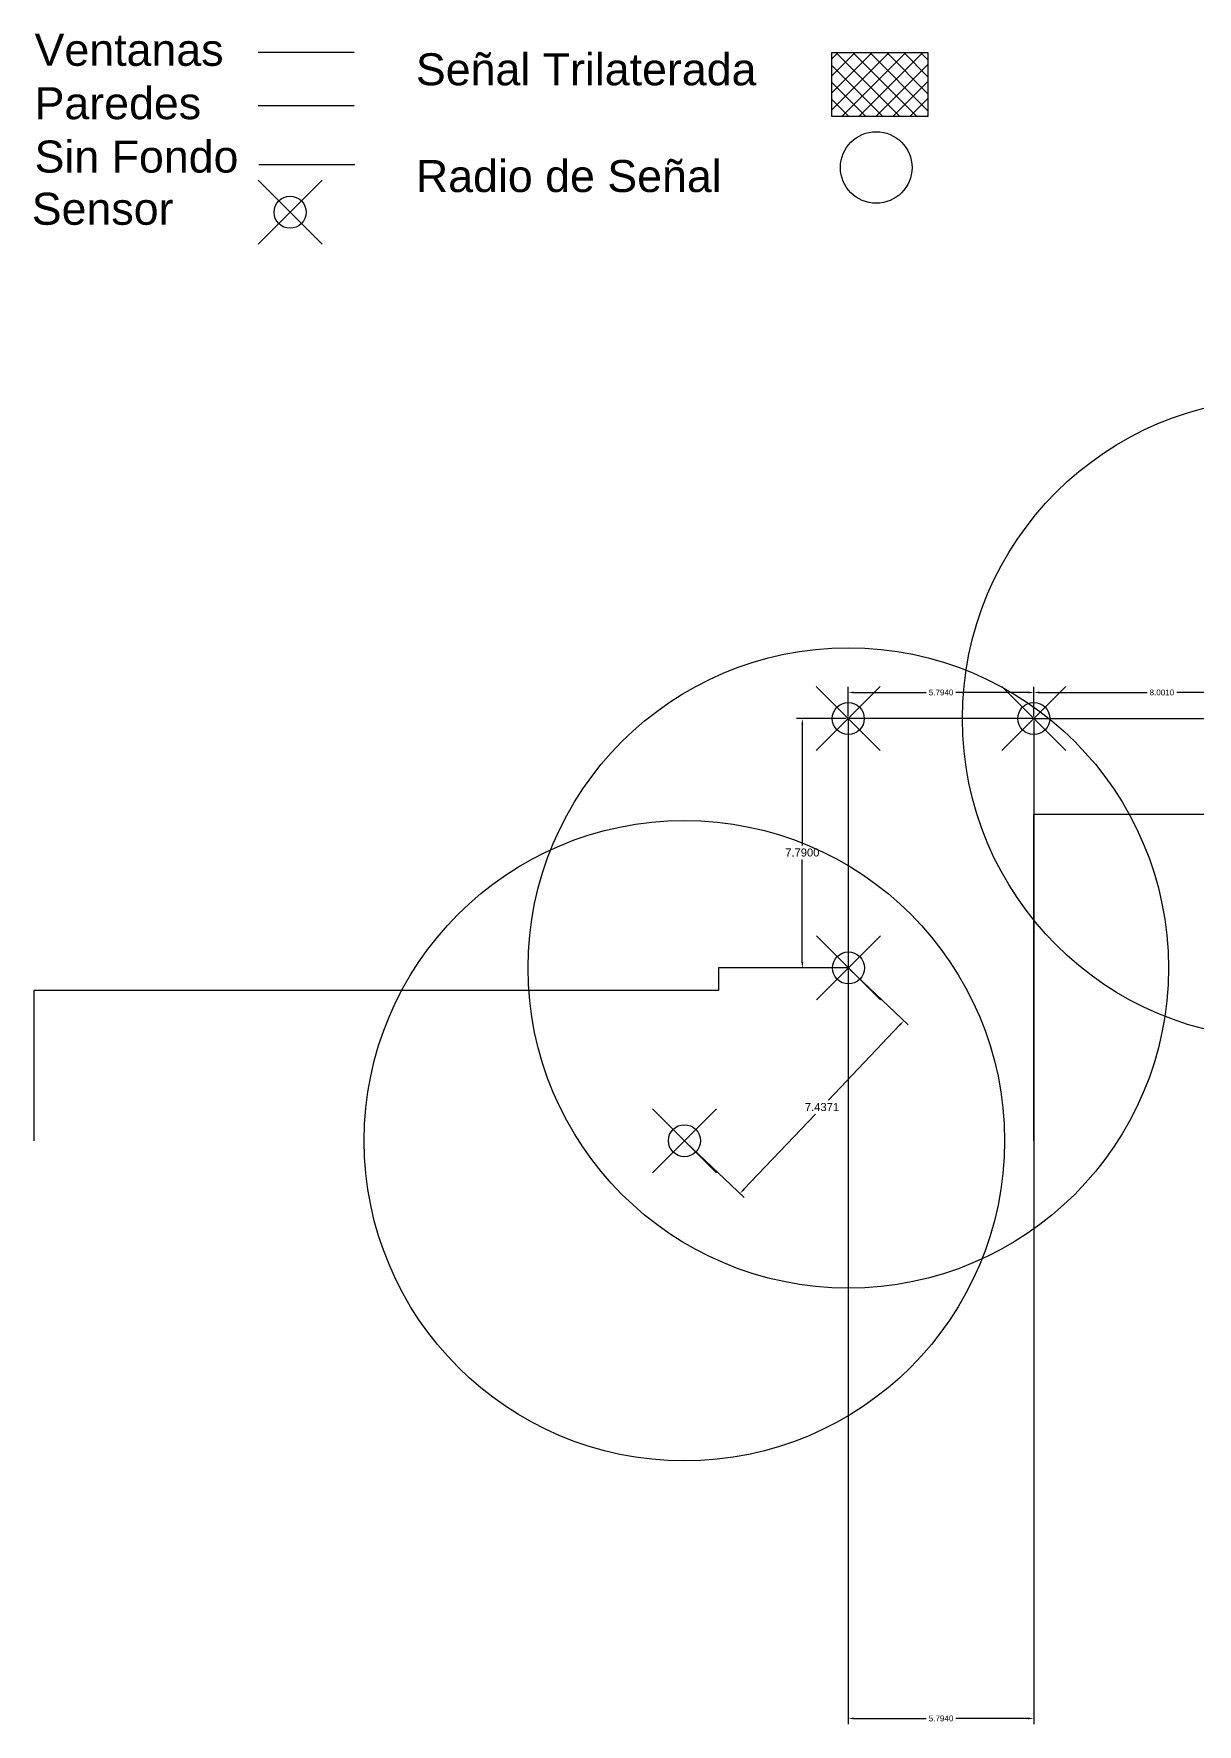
# Model space of a CAD drawing. Header units: metres. Extents: x 0 to 90.1, y -18.2 to 34.6.
# Drawn here: x 0 to 36.3, y -18.2 to 34.6 of the extents above; entities that cross this region are included whole.
import ezdxf

# ---------------------------------------------------------------- set-up
doc = ezdxf.new("R2010")
doc.units = ezdxf.units.M
doc.header["$MEASUREMENT"] = 0
doc.header["$PDMODE"] = 35
doc.header["$PDSIZE"] = -2
doc.styles.get("Standard").update_dxf_attribs({"font": 'arial.ttf'})
doc.dimstyles.get("Standard").update_dxf_attribs({"dimtxt": 0.18, "dimasz": 0.18, "dimexe": 0.18, "dimexo": 0.0625, "dimgap": 0.09, "dimtad": 0, "dimtih": 1, "dimtoh": 1, "dimdec": 4, "dimzin": 0, "dimdsep": 46, "dimtxsty": 'Standard', "dimcen": 0.09, "dimadec": 0, "dimazin": 0, "dimtfac": 1, "dimtdec": 4, "dimtofl": 0, "dimtmove": 0, "dimatfit": 3, "dimfxl": 1, "dimtolj": 1, "dimtzin": 0, "dimarcsym": 0})

# ---------------------------------------------------------------- blocks, each defined once
blk = doc.blocks.new('*D1')
at = {"color": 0, "lineweight": -2, "transparency": 16777216}
for p, q in [((25.481, 5.352), (27.304, 3.623)), ((27.049, 3.616), (24.82, 1.267)), ((22.178, -1.518), (24.407, 0.832)), ((20.362, -0.043), (22.185, -1.772))]:
    blk.add_line(p, q, dxfattribs=at)
at = {"color": 0, "transparency": 16777216}
for points in [[(27.027, 3.637), (27.071, 3.596), (27.173, 3.747)], [(22.156, -1.497), (22.2, -1.538), (22.054, -1.648)]]:
    blk.add_solid(points, dxfattribs=at)
at = {"layer": 'Defpoints', "color": 0, "transparency": 16777216}
for p in [(25.436, 5.395), (27.173, 3.747), (20.317, 0)]:
    blk.add_point(p, dxfattribs=at)
at = {"color": 0, "transparency": 16777216, "insert": (24.614, 1.049), "char_height": 0.25, "attachment_point": 5}
blk.add_mtext('\\A1;7.4371', dxfattribs=at)
blk = doc.blocks.new('*D2')
at = {"color": 0, "lineweight": -2, "transparency": 16777216}
for p, q in [((25.374, 13.185), (23.82, 13.185)), ((24, 13.005), (24, 9.218)), ((24, 5.575), (24, 8.782)), ((25.374, 5.395), (23.82, 5.395))]:
    blk.add_line(p, q, dxfattribs=at)
at = {"color": 0, "transparency": 16777216}
for points in [[(23.97, 13.005), (24.03, 13.005), (24, 13.185)], [(23.97, 5.575), (24.03, 5.575), (24, 5.395)]]:
    blk.add_solid(points, dxfattribs=at)
at = {"layer": 'Defpoints', "color": 0, "transparency": 16777216}
for p in [(24, 13.185), (25.436, 13.185), (25.436, 5.395)]:
    blk.add_point(p, dxfattribs=at)
at = {"color": 0, "transparency": 16777216, "insert": (24, 9), "char_height": 0.25, "attachment_point": 5}
blk.add_mtext('\\A1;7.7900', dxfattribs=at)
blk = doc.blocks.new('*D3')
at = {"color": 0, "lineweight": -2, "transparency": 16777216}
for p, q in [((25.436, 13.123), (25.436, -18.226)), ((31.23, 13.123), (31.23, -18.226)), ((25.616, -18.046), (27.87, -18.046)), ((31.05, -18.046), (28.796, -18.046))]:
    blk.add_line(p, q, dxfattribs=at)
at = {"color": 0, "transparency": 16777216}
for points in [[(25.616, -18.016), (25.616, -18.076), (25.436, -18.046)], [(31.05, -18.016), (31.05, -18.076), (31.23, -18.046)]]:
    blk.add_solid(points, dxfattribs=at)
at = {"layer": 'Defpoints', "color": 0, "transparency": 16777216}
for p in [(25.436, 13.185), (31.23, 13.185), (31.23, -18.046)]:
    blk.add_point(p, dxfattribs=at)
at = {"color": 0, "transparency": 16777216, "insert": (28.333, -18.046), "char_height": 0.18, "attachment_point": 5}
blk.add_mtext('\\A1;5.7940', dxfattribs=at)
blk = doc.blocks.new('*D4')
at = {"color": 0, "lineweight": -2, "transparency": 16777216}
for p, q in [((25.436, 13.248), (25.436, 14.18)), ((25.616, 14), (27.87, 14)), ((31.05, 14), (28.796, 14)), ((31.23, 13.248), (31.23, 14.18))]:
    blk.add_line(p, q, dxfattribs=at)
at = {"color": 0, "transparency": 16777216}
for points in [[(25.616, 14.03), (25.616, 13.97), (25.436, 14)], [(31.05, 14.03), (31.05, 13.97), (31.23, 14)]]:
    blk.add_solid(points, dxfattribs=at)
at = {"layer": 'Defpoints', "color": 0, "transparency": 16777216}
for p in [(31.23, 14), (25.436, 13.185), (31.23, 13.185)]:
    blk.add_point(p, dxfattribs=at)
at = {"color": 0, "transparency": 16777216, "insert": (28.333, 14), "char_height": 0.18, "attachment_point": 5}
blk.add_mtext('\\A1;5.7940', dxfattribs=at)
blk = doc.blocks.new('*D5')
at = {"color": 0, "lineweight": -2, "transparency": 16777216}
for p, q in [((31.23, 13.248), (31.23, 14.18)), ((31.41, 14), (34.767, 14)), ((39.051, 14), (35.694, 14)), ((39.231, 13.248), (39.231, 14.18))]:
    blk.add_line(p, q, dxfattribs=at)
at = {"color": 0, "transparency": 16777216}
for points in [[(31.41, 14.03), (31.41, 13.97), (31.23, 14)], [(39.051, 14.03), (39.051, 13.97), (39.231, 14)]]:
    blk.add_solid(points, dxfattribs=at)
at = {"layer": 'Defpoints', "color": 0, "transparency": 16777216}
for p in [(39.231, 14), (31.23, 13.185), (39.231, 13.185)]:
    blk.add_point(p, dxfattribs=at)
at = {"color": 0, "transparency": 16777216, "insert": (35.23, 14), "char_height": 0.18, "attachment_point": 5}
blk.add_mtext('\\A1;8.0010', dxfattribs=at)

msp = doc.modelspace()

# ---------------------------------------------------------------- hatches: boundary and pattern name
at = {"true_color": 0x2776bb}
h = msp.add_hatch(dxfattribs=at)
h.set_pattern_fill('ANSI37', color=152, scale=3)
h.set_pattern_definition([(45, (17.9211, 3.9884), (-0.265165, 0.265165), []), (135, (17.9211, 3.9884), (-0.265165, -0.265165), [])])
h.paths.add_polyline_path([(24.9211, 31.98841), (27.9211, 31.98841), (27.9211, 33.98841), (24.9211, 33.98841)])

# ---------------------------------------------------------------- linework, layer by layer
at = {"color": 4}
for p, q in [((7, 34), (10, 34)), ((25.436, 13.185), (25.436, 5.395)), ((0, 4.691), (0, 0))]:
    msp.add_line(p, q, dxfattribs=at)
at = {"color": 6}
for p, q in [((7, 32.33017), (10, 32.33017)), ((31.231, 13.185), (72.831, 13.185)), ((25.436, 5.395), (21.378, 5.395)), ((21.378, 5.395), (21.378, 4.691)), ((21.378, 4.691), (0, 4.691))]:
    msp.add_line(p, q, dxfattribs=at)
at = {"color": 30, "true_color": 0xf8991e}
for p, q in [((7.02031, 30.49256), (10.02031, 30.49256)), ((31.231, 13.185), (25.436, 13.185)), ((80.077, 10.185), (31.231, 10.185))]:
    msp.add_line(p, q, dxfattribs=at)
at = {"color": 2}
msp.add_line((31.231, 0), (31.231, 10.185), dxfattribs=at)
msp.add_lwpolyline([(24.9211, 33.98841), (27.9211, 33.98841), (27.9211, 31.98841), (24.9211, 31.98841)], close=True)
at = {"color": 3}
for centre, radius in [((26.30945, 30.39848), 1.11803), ((39, 13.185), 10), ((25.436, 5.395), 10), ((20.317, 0), 10)]:
    msp.add_circle(centre, radius, dxfattribs=at)
for p in [(8, 29), (25.436, 13.185), (31.23, 13.185), (25.44, 5.395), (20.317, 0)]:
    msp.add_point(p)

# ---------------------------------------------------------------- texts
at = {"char_height": 1, "attachment_point": 1}
for s, width, insert in [('Ventanas\\PParedes\\PSin Fondo', 10, (0.02031, 34.57375)), ('Señal Trilaterada\\P\\PRadio de Señal', 11.9550322, (11.93025, 33.96564)), ('Sensor', 7, (-0.06744, 29.60933))]:
    msp.add_mtext_dynamic_manual_height_columns(s, width=width, gutter_width=1, heights=[0], dxfattribs=dict(at, insert=insert))

# ---------------------------------------------------------------- dimensions: what is measured, and where the dimension line sits
for base, p1, p2, picture, middle in [((31.23, 14), (25.436, 13.185), (31.23, 13.185), '*D4', (28.333, 14)), ((39.231, 14), (31.23, 13.185), (39.231, 13.185), '*D5', (35.2305, 14))]:
    dim = msp.add_linear_dim(base=base, p1=p1, p2=p2, dimstyle='Standard')
    dim.commit()
    dim.dimension.update_dxf_attribs({"geometry": picture, "text_midpoint": middle})
dim = msp.add_linear_dim(base=(24, 13.185), p1=(25.436, 5.395), p2=(25.436, 13.185), angle=90, dimstyle='Standard', override={"dimtxt": 0.25})
dim.commit()
dim.dimension.update_dxf_attribs({"geometry": '*D2', "text_midpoint": (24, 9), "dimtype": 161})
dim = msp.add_aligned_dim(p1=(25.436, 13.185), p2=(31.23, 13.185), distance=-31.23054, dimstyle='Standard')
dim.commit()
dim.dimension.update_dxf_attribs({"geometry": '*D3', "text_midpoint": (28.333, -18.04554)})
dim = msp.add_aligned_dim(p1=(20.317, 0), p2=(25.436, 5.395), distance=-2.3945, dimstyle='Standard', override={"dimtxt": 0.25})
dim.commit()
dim.dimension.update_dxf_attribs({"geometry": '*D1', "text_midpoint": (24.61352, 1.04935)})

doc.saveas('drawing.dxf')
